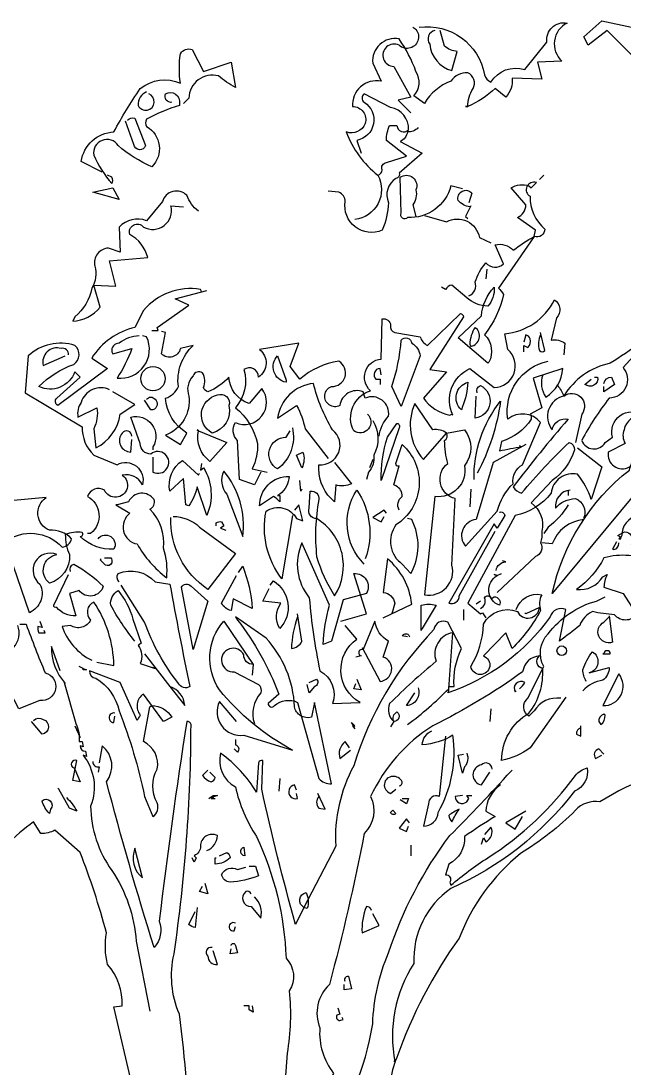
# Model space of a CAD drawing. Header units: metres. Extents: x 368 to 3789, y -155 to 1148.
# Drawn here: x 1738.68 to 1744.25, y 546.52 to 556.19 of the extents above; entities that cross this region are included whole.
import ezdxf

# ---------------------------------------------------------------- set-up
doc = ezdxf.new("R2010")
doc.units = ezdxf.units.M

# ---------------------------------------------------------------- blocks, each defined once
blk = doc.blocks.new('A$C700F2951')
at = {"color": 74}
for points in [[(2397.3, 3886.8), (2345.2, 3938.9), (2304.4, 3907.2), (2295.3, 3925.3), (2333.9, 3959.3), (2460.8, 3932.1, 0.117401)], [(1941.8, 3945.7, -0.4021), (2082.3, 3843.7, 0.236053), (2095.9, 3827.8, -0.350769), (2168.4, 3855), (2216, 3914, -0.513931), (2259.1, 3954.8, 0.519897), (2247.7, 3873.2), (2195.6, 3870.9), (2204.7, 3834.6), (2141.2, 3836.9, -0.233566), (2127.6, 3796.1), (2105, 3814.2, -0.081039), (2046, 3775.7), (2041.5, 3775.7), (2046, 3775.7, -0.147995), (2057.4, 3814.2, 0.442368), (2046, 3848.2, 0.265564), (2009.8, 3830.1, 0.169403), (1953.1, 3782.5), (1930.4, 3798.4, 0.349014), (1935, 3850.5, 0.066803), (1898.7, 3920.8, 0.501038), (1842.1, 3868.6), (1860.2, 3830.1, 0.492294), (1799, 3775.7, -0.5), (1826.2, 3739.4, -0.4142), (1785.4, 3721.3, 0.138321), (1853.4, 3628.4, -0.529709), (1803.5, 3533.2)], [(1928.2, 3945.7), (1932.7, 3943.4, -1.00415), (1898.7, 3907.2, 1.247116), (1887.4, 3861.8), (1923.6, 3796.1), (1896.5, 3789.3), (1923.6, 3762.1)], [(1975.8, 3938.9, 0.54657), (1964.4, 3909.4, 0.310577), (2012, 3852.8), (2023.4, 3893.6, -0.131805), (1996.2, 3904.9), (1987.1, 3938.9)], [(1261.9, 3635.2), (1216.6, 3657.9, -0.357925), (1286.8, 3721.3, -0.02861), (1343.5, 3814.2, -0.284912), (1429.6, 3825.6, -0.072906), (1429.6, 3889, -0.350769), (1454.5, 3898.1), (1479.4, 3850.5), (1538.4, 3870.9), (1547.4, 3816.5, -0.042465), (1511.2, 3841.4, 0.482147), (1447.7, 3793.8), (1436.4, 3782.5)], [(1411.5, 3784.8, -0.618027), (1397.9, 3802.9, -0.649872), (1427.3, 3782.5), (1427.3, 3778, 0.048447), (1357.1, 3748.5, 0.291199), (1357.1, 3732.6, -0.493149), (1368.4, 3646.5, -0.073044), (1295.9, 3691.9, 0.819794), (1243.7, 3671.5, 0.07692), (1282.3, 3610.3, 0.333328), (1282.3, 3623.9), (1273.2, 3628.4)], [(1357.1, 3807.4, 0.326447), (1338.9, 3778, 1.475342), (1361.6, 3802.9)], [(1853.4, 3628.4, 0.333328), (1862.5, 3639.7, -0.5), (1871.5, 3655.6), (1914.6, 3669.2), (1871.5, 3703.2, -0.099014), (1878.3, 3734.9), (1894.2, 3734.9, 0.663971), (1919.1, 3725.9, 0.376755), (1880.6, 3773.4), (1823.9, 3802.9, 0.5), (1823.9, 3784.8, -0.682281), (1808.1, 3703.2), (1817.1, 3676)], [(1316.3, 3746.2, -0.302765), (1332.1, 3750.8), (1354.8, 3691.9, -0.816528), (1329.9, 3694.1), (1311.7, 3744)], [(1939.5, 3730.4, -0.243835), (1916.8, 3721.3, -0.263626), (1901, 3700.9), (1948.6, 3676), (1898.7, 3632.9, -0.535172), (1891.9, 3621.6, 0.371796), (1876.1, 3569.5, -0.090164), (1862.5, 3510.5, -0.594772), (1783.1, 3571.7, 0.312363), (1769.5, 3592.1), (1746.9, 3594.4)], [(2034.7, 3598.9), (2009.8, 3605.7, -0.35936), (1916.8, 3537.7, -0.872879), (1903.3, 3546.8), (1901, 3623.9, -0.762802), (1935, 3596.7, -0.205246), (1928.2, 3564.9), (1935, 3540)], [(1468.1, 3551.3, -0.140045), (1443.2, 3585.3, 0.57489), (1391.1, 3571.7), (1357.1, 3530.9, 0.29335), (1298.1, 3517.3), (1300.4, 3463), (1275.5, 3472, 0.477875), (1246, 3433.5, -0.21463), (1239.2, 3385.9, -0.178345), (1203, 3324.7), (1198.4, 3315.6, 0.217789), (1257.3, 3345.1), (1243.7, 3392.7), (1291.3, 3390.4), (1277.7, 3444.8), (1359.3, 3451.6, 0.213028), (1320.8, 3501.5, -0.817993), (1350.3, 3517.3, 0.658905), (1409.2, 3562.7), (1436.4, 3560.4)], [(2048.3, 3370, 0.4142), (2061.9, 3399.5, -0.085083), (2084.6, 3440.3, 0.409286), (2123.1, 3438), (2105, 3478.8, -0.286789), (2143.5, 3467.5, -0.035156), (2188.8, 3497), (2191.1, 3510.5), (2152.5, 3537.7, 0.308105), (2170.7, 3564.9), (2138.9, 3601.2, -0.220123), (2177.5, 3605.7), (2182, 3601.2), (2193.3, 3612.5, 0.907883), (2179.7, 3583.1, 0.222046), (2211.5, 3512.8, -0.523941), (2188.8, 3497), (2111.8, 3385.9, -0.099014), (2123.1, 3372.3, -0.106323), (2082.3, 3286.2, -0.326889), (2091.4, 3227.3), (2089.1, 3225), (2025.6, 3279.4), (2075.5, 3327, -0.165176), (2102.7, 3388.2, -0.200851), (2089.1, 3347.4, -0.173203), (2043.8, 3365.5), (2012, 3392.7, 0.236053), (1998.4, 3383.6), (1989.4, 3388.2)], [(2050.6, 3560.4, -0.178345), (2025.6, 3574, -0.817993), (2055.1, 3589.9), (2048.3, 3569.5)], [(1953.1, 3542.3), (2000.7, 3528.7, -0.510468), (2071, 3494.7), (2095.9, 3483.4)], [(1474.9, 3379.1), (1472.6, 3383.6, 0.262833), (1350.3, 3338.3), (1332.1, 3302, 0.194489), (1239.2, 3236.3), (1273.2, 3213.7), (1166.7, 3134.3, -0.535172), (1164.4, 3150.2), (1214.3, 3195.5), (1203, 3206.9, -0.445358), (1125.9, 3175.1, -0.112671), (1200.7, 3222.7, 0.498764), (1203, 3263.5, 0.269211), (1103.2, 3240.9), (1096.4, 3161.5), (1218.8, 3089, 0.212448), (1243.7, 3027.8), (1293.6, 3007.4, -0.669449), (1348, 2964.4, 0.362045), (1304.9, 2984.8, -1.319412), (1266.4, 2953, 0.480621), (1230.1, 2939.4, -0.538818), (1236.9, 2860.1), (1230.1, 2860.1)], [(1830.7, 3116.2, -0.931778), (1801.3, 3079.9, -0.45929), (1837.5, 3166.1, -0.660172), (1860.2, 3234.1), (1862.5, 3320.2, -0.442368), (1880.6, 3306.6, 0.4142), (1889.7, 3290.7), (1944, 3281.6, 0.219635), (1959.9, 3263.5), (2030.2, 3331.5, -0.333328), (2037, 3324.7), (1964.4, 3211.4), (2000.7, 3206.9), (1950.8, 3150.2, 0.188675), (2007.5, 3113.9), (2012, 3116.2), (2014.3, 3113.9, -0.420059), (2050.6, 3213.7), (2102.7, 3172.9, 0.685608), (2132.1, 3254.5), (2125.4, 3288.4, 0.263565), (2231.9, 3361, -0.49028), (2236.4, 3322.4), (2225.1, 3274.9, -0.205246), (2254.5, 3268.1), (2252.3, 3243.1)], [(2052.8, 3261.3, 0.659393), (2061.9, 3302, 0.139038), (2050.6, 3265.8), (2052.8, 3261.3)], [(2476.6, 3315.6, -0.032425), (2352, 3225, 0.210526), (2252.3, 3154.7, 0.557053), (2227.3, 3082.2, -0.431534), (2261.3, 3104.9, 0.015289), (2143.5, 2959.8, 0.162277), (2161.6, 2946.2, -0.030579), (2263.6, 3055, -0.355026), (2274.9, 3039.2, -0.161758), (2227.3, 2973.4), (2182, 2925.8, -0.32045), (2204.7, 2864.6, -0.099014), (2202.4, 2839.7, -0.46698), (2191.1, 2810.3), (2109.5, 2733.2)], [(1341.2, 3283.9, 0.162277), (1298.1, 3268.1, 0.463791), (1282.3, 3249.9), (1284.5, 3245.4), (1325.3, 3256.7, -0.058853), (1293.6, 3193.3, 0.588898), (1357.1, 3281.6), (1348, 3283.9)], [(1601.8, 2991.6), (1588.2, 2964.4), (1556.5, 2975.7), (1552, 3059.5, -0.355026), (1547.4, 3098.1, 0.788391), (1604.1, 3170.6), (1576.9, 3138.9, -0.312881), (1533.8, 3195.5, -0.116058), (1488.5, 3163.8, -0.265564), (1479.4, 3172.9, 0.226822), (1477.2, 3204.6, 0.49527), (1456.8, 3197.8, 0.295303), (1447.7, 3154.7, -0.346893), (1397.9, 3070.9), (1429.6, 3050.5), (1443.2, 3075.4, -0.244461), (1397.9, 3150.2, 0.215332), (1425.1, 3175.1, -0.236053), (1456.8, 3263.5), (1429.6, 3256.7, -0.59729), (1388.8, 3245.4), (1397.9, 3290.7), (1388.8, 3293)], [(1903.3, 3132.1), (1882.9, 3175.1, 0.065445), (1903.3, 3274.9, -0.659393), (1925.9, 3268.1, -0.236053), (1944, 3240.9), (1903.3, 3132.1)], [(2166.1, 3249.9), (2166.1, 3263.5), (2175.2, 3259, 0.302765), (2179.7, 3277.1, 0.265564), (2170.7, 3286.2), (2166.1, 3270.3)], [(2202.4, 3286.2, 0.195877), (2200.1, 3252.2, 0.4142), (2211.5, 3252.2), (2202.4, 3290.7)], [(2451.7, 3295.2), (2379.2, 3215.9, -0.63649), (2349.7, 3150.2, 0.04776), (2290.8, 3059.5, 0.639832), (2340.7, 3055), (2356.5, 3066.3, -0.689148), (2422.2, 3113.9, 0.369919), (2381.4, 3082.2, 0.225418), (2383.7, 3052.8), (2347.5, 3034.6, 0.638885), (2392.8, 3002.9, -0.813461), (2401.8, 2941.7), (2227.3, 2730.9, -0.173706), (2392.8, 2996.1, -0.490295), (2481.2, 3039.2), (2460.8, 3002.9, -0.489075), (2481.2, 2966.6), (2571.8, 2980.2), (2583.1, 2968.9)], [(1189.4, 3243.1, 0.541687), (1173.5, 3256.7, 0.576218), (1135, 3220.5), (1182.6, 3240.9)], [(1855.7, 3068.6, -0.149368), (1876.1, 3111.7, 0.589905), (1826.2, 3150.2), (1821.7, 3163.8, 0.490158), (1771.8, 3134.3, -1.060547), (1753.7, 3175.1, 0.776093), (1769.5, 3229.5, 0.142365), (1685.7, 3191), (1665.3, 3218.2), (1683.4, 3268.1), (1599.6, 3254.5, -0.50354), (1597.3, 3195.5, 0.628937), (1565.6, 3211.4, -0.265564), (1547.4, 3129.8, -0.169571), (1595, 3052.8, -0.119873), (1583.7, 2998.4), (1615.4, 2991.6)], [(1656.2, 3188.7), (1656.2, 3184.2, -0.602081), (1638.1, 3240.9), (1656.2, 3188.7)], [(1860.2, 3200.1), (1857.9, 3213.7, 0.663971), (1848.9, 3191), (1857.9, 3191), (1857.9, 3179.7)], [(2170.7, 3050.5), (2100.4, 3012), (2064.2, 2889.6, 0.621735), (2041.5, 2832.9), (2109.5, 2907.7, -0.145264), (2143.5, 2966.6, -0.318115), (2163.9, 3007.4), (2202.4, 3098.1, 0.4142), (2132.1, 3104.9, -0.3983), (2218.3, 3229.5)], [(2206.9, 3200.1, 0.240036), (2213.7, 3152.5, 0.2379), (2250, 3213.7), (2186.5, 3193.3), (2204.7, 3129.8), (2179.7, 3116.2, -0.236053), (2182, 3104.9, -0.178345), (2118.6, 3057.3), (2114, 3036.9, -0.026764), (2161.6, 3046), (2157.1, 3048.2)], [(2318, 3195.5), (2324.8, 3195.5, -0.707504), (2297.6, 3179.7), (2311.2, 3191)], [(2338.4, 3181.9, -0.380188), (2354.3, 3195.5), (2361, 3179.7), (2338.4, 3163.8), (2338.4, 3175.1)], [(1277.7, 3168.3, 0.456619), (1216.6, 3141.1, 0.205246), (1209.8, 3109.4), (1250.5, 3129.8, -0.146759), (1243.7, 3084.5), (1248.3, 3043.7, 0.245285), (1300.4, 3116.2), (1332.1, 3136.6), (1284.5, 3163.8)], [(1760.5, 3012), (1796.7, 2966.6, -0.204086), (1762.7, 2964.4), (1760.5, 2928.1, -0.226822), (1726.5, 2998.4), (1726.5, 3007.4, 0.749039), (1755.9, 3082.2, -0.077942), (1715.1, 3181.9, 0.34404), (1638.1, 3107.1), (1678.9, 3134.3, -0.080353), (1697, 3084.5), (1746.9, 3021)], [(2032.4, 3125.3, -0.592255), (2046, 3184.2, -0.099731), (2034.7, 3132.1), (2032.4, 3125.3)], [(2066.4, 3161.5, -0.4142), (2073.2, 3177.4, -0.738571), (2061.9, 3107.1), (2064.2, 3154.7)], [(2238.7, 3177.4, -0.062256), (2252.3, 3154.7, -0.882339), (2290.8, 3116.2), (2277.2, 3055)], [(1357.1, 3147.9, -0.5), (1375.2, 3147.9, -0.582718), (1370.7, 3125.3), (1366.1, 3125.3), (1352.5, 3145.7)], [(1508.9, 3157, -0.630219), (1533.8, 3134.3, -0.40654), (1497.6, 3075.4, -0.689621), (1508.9, 3157)], [(2000.7, 3075.4), (2039.2, 3082.2, -0.352936), (2039.2, 3005.2, -0.5103), (1975.8, 2939.4), (1953.1, 2728.7, 0.554825), (2012, 2792.1), (2018.8, 2934.9, -0.628204), (2003, 3009.7, -0.044617), (1996.2, 3059.5, 0.4142), (2000.7, 3075.4, 0.205246), (1971.2, 3082.2), (1932.7, 3138.9, 0.298126), (1950.8, 3018.8), (2000.7, 3075.4)], [(2059.6, 2975.7, -0.174072), (2116.3, 3143.4, -0.088486), (2066.4, 2989.3)], [(1370.7, 3023.3), (1370.7, 2991.6, 1.877945), (1366.1, 3030.1, -0.4142), (1343.5, 3052.8), (1323.1, 3109.4, -0.674286), (1370.7, 3046), (1370.7, 3039.2)], [(1842.1, 3102.6, -0.272202), (1844.3, 3027.8, -0.236053), (1833, 2991.6), (1828.5, 2975.7)], [(1325.3, 3068.6, 0.741867), (1304.9, 3075.4, 0.6409), (1323.1, 3034.6), (1325.3, 3061.8)], [(1468.1, 3079.9), (1529.3, 3055), (1493, 3014.2, -0.284134), (1468.1, 3079.9), (1465.8, 3082.2), (1468.1, 3079.9)], [(1669.8, 3086.7, -0.297256), (1638.1, 2998.4, -0.782791), (1656.2, 3066.3), (1665.3, 3079.9)], [(1860.2, 2973.4, -0.079437), (1873.8, 3066.3), (1894.2, 3095.8, -0.618027), (1898.7, 3086.7), (1860.2, 2973.4)], [(1690.2, 3000.6), (1678.9, 3027.8), (1692.5, 3034.6, -0.195877), (1690.2, 3000.6)], [(1898.7, 2910, -0.35614), (1905.5, 2939.4, 0.302765), (1891.9, 2962.1), (1887.4, 2964.4), (1898.7, 3005.2, -0.618027), (1891.9, 3009.7), (1905.5, 3050.5, -0.499023), (1891.9, 2878.2, 0.420273), (1905.5, 2794.4), (1923.6, 2774, 0.254562), (1925.9, 2889.6), (1916.8, 2891.8)], [(2281.7, 3043.7), (2333.9, 3002.9), (2311.2, 2932.6, 0.096893), (2281.7, 2987, 0.449585), (2225.1, 2946.2, -0.175735), (2148, 2898.6), (2046, 2710.5), (2073.2, 2687.9), (2077.8, 2690.1), (2084.6, 2678.8)], [(1474.9, 3009.7), (1472.6, 2996.1), (1479.4, 3000.6, -0.242218), (1486.2, 2898.6), (1465.8, 2959.8, -0.092926), (1447.7, 2919), (1440.9, 2921.3), (1436.4, 2978), (1406.9, 2950.8, -0.309006), (1434.1, 3016.5), (1468.1, 2984.8), (1470.4, 2989.3)], [(1522.5, 2993.8, 0.305054), (1529.3, 2944), (1563.3, 2853.3, 0.208984), (1522.5, 2993.8)], [(1642.6, 2944), (1638.1, 2941.7), (1642.6, 2941.7), (1642.6, 2928.1, 0.099014), (1629, 2939.4), (1599.6, 2919, -0.428558), (1663, 2982.5, -0.211655), (1642.6, 2944)], [(1252.8, 2848.8, -0.923187), (1286.8, 2826.1, -0.205933), (1214.3, 2853.3, 0.618027), (1218.8, 2862.4, 0.123093), (1182.6, 2857.8, 0.111496), (1191.6, 2814.8, -0.361099), (1148.6, 2753.6, -0.656662), (1164.4, 2814.8, 0.887543), (1128.2, 2751.3, -0.427811), (1105.5, 2690.1), (1071.5, 2789.9, 0.077148), (974.1, 2846.5), (974.1, 2851), (962.7, 2851), (1053.4, 2842, -0.386002), (1175.8, 2830.6, 0.310577), (1196.2, 2848.8, 0.21463), (1148.6, 2866.9, -0.608597), (1141.8, 2937.2), (1071.5, 2930.4, 0.236053), (1044.3, 2948.5), (1033, 2944)], [(1293.6, 2921.3), (1291.3, 2921.3), (1320.8, 2903.2, 0.643906), (1336.7, 2837.4, 0.101837), (1400.1, 2764.9, 0.105927), (1393.3, 2828.4, 0.22554), (1363.9, 2912.2, 0.4142), (1372.9, 2932.6, 0.580322), (1318.5, 2928.1), (1293.6, 2921.3)], [(1721.9, 2891.8, -0.523941), (1706.1, 2914.5), (1708.3, 2950.8, -0.5), (1726.5, 2932.6, 0.072708), (1721.9, 2810.3, 0.077194), (1760.5, 2726.4, 0.423996), (1721.9, 2891.8)], [(1823.9, 2794.4, -0.356445), (1808.1, 2953, -0.241074), (1826.2, 2805.7)], [(2265.9, 2953, 0.4142), (2234.1, 2914.5, -0.198578), (2277.2, 2934.9, -0.4142), (2295.3, 2894.1), (2295.3, 2889.6, 0.297668), (2227.3, 2837.4), (2204.7, 2839.7)], [(1669.8, 2898.6), (1647.2, 2762.7, -0.216599), (1613.2, 2907.7, -0.447189), (1678.9, 2891.8), (1692.5, 2887.3), (1683.4, 2921.3), (1674.4, 2910)], [(2261.3, 2921.3, -0.109482), (2218.3, 2873.7), (2209.2, 2860.1)], [(2114, 2905.4, -0.535172), (2125.4, 2898.6), (2109.5, 2871.4), (2102.7, 2880.5), (2005.2, 2710.5, 0.523941), (2027.9, 2726.4), (2105, 2864.6)], [(2379.2, 2862.4, -0.632065), (2397.3, 2844.2), (2397.3, 2835.2), (2424.5, 2871.4, -0.680847), (2433.6, 2851), (2426.8, 2817.1, 0.580322), (2458.5, 2873.7, 0.820084), (2376.9, 2855.6), (2374.6, 2851), (2367.8, 2855.6), (2379.2, 2862.4)], [(1413.7, 2896.4, -0.195694), (1470.4, 2873.7), (1547.4, 2817.1), (1488.5, 2740, -0.258652), (1409.2, 2894.1)], [(1506.6, 2876), (1506.6, 2882.8, -0.236053), (1518, 2885), (1522.5, 2876), (1515.7, 2871.4), (1527, 2866.9)], [(1774.1, 2672), (1828.5, 2687.9), (1801.3, 2774, -0.618027), (1828.5, 2730.9), (1778.6, 2717.3), (1753.7, 2628.9), (1735.5, 2622.1, -0.048447), (1749.1, 2706), (1690.2, 2839.7, 0.283707), (1706.1, 2721.9, 0.030441), (1728.7, 2565.5, -0.369919), (1755.9, 2495.2), (1814.9, 2497.5, -0.550293), (1808.1, 2633.5), (1783.1, 2662.9)], [(2365.6, 2842), (2356.5, 2826.1, 0.45993), (2370.1, 2837.4), (2370.1, 2839.7)], [(1266.4, 2808), (1280, 2808, -0.236053), (1282.3, 2796.7, -0.4142), (1268.7, 2792.1), (1257.3, 2803.5), (1259.6, 2805.7)], [(1193.9, 2778.5, -0.4142), (1200.7, 2794.4, -0.068741), (1264.1, 2746.8, -0.613083), (1212, 2737.7), (1191.6, 2730.9), (1205.2, 2683.3, -0.248093), (1164.4, 2701.5, -0.618027), (1157.6, 2706), (1189.4, 2771.7)], [(1554.2, 2776.3), (1563.3, 2789.9, -0.071396), (1583.7, 2699.2), (1542.9, 2719.6), (1538.4, 2694.7, -0.236053), (1518, 2710.5), (1549.7, 2769.5)], [(1864.7, 2678.8), (1925.9, 2708.3, 0.194931), (1873.8, 2805.7), (1864.7, 2733.2, -0.335129), (1889.7, 2710.5), (1882.9, 2687.9), (1885.1, 2692.4)], [(2107.2, 2780.8, -0.368179), (2127.6, 2798.9), (2120.8, 2801.2)], [(1298.1, 2755.9, -0.369919), (1295.9, 2774, -0.322647), (1375.2, 2755.9), (1406.9, 2751.3, 0.00798), (1450, 2531.5, -0.4142), (1425.1, 2538.3, -0.077515), (1352.5, 2669.7), (1302.7, 2749.1)], [(2073.2, 2699.2, 0.4142), (2082.3, 2721.9, -0.819794), (2095.9, 2719.6), (2102.7, 2724.1, -0.566177), (2114, 2706, -0.644958), (2109.5, 2769.5), (2102.7, 2771.7), (2109.5, 2769.5), (2118.6, 2774)], [(1456.8, 2610.8), (1431.9, 2744.5, -0.561981), (1452.3, 2746.8), (1488.5, 2715.1), (1456.8, 2610.8)], [(1622.2, 2749.1), (1629, 2758.1, -0.480316), (1642.6, 2656.1, -0.290115), (1644.9, 2710.5), (1606.4, 2715.1), (1620, 2742.3)], [(1332.1, 2628.9, -0.047333), (1280, 2706, -0.291199), (1295.9, 2737.7, -0.104111), (1327.6, 2676.5), (1345.7, 2624.4), (1338.9, 2619.9, -0.257767), (1343.5, 2581.4), (1375.2, 2570), (1370.7, 2572.3)], [(2150.3, 2696.9, -0.384506), (2204.7, 2728.7, 0.195877), (2202.4, 2694.7, -0.073074), (2141.2, 2613.1), (2127.6, 2647.1), (2080, 2597.2, -1.743393), (2052.8, 2574.6, 0.124786), (2080, 2665.2, -0.390579), (2152.5, 2692.4, 0.76149), (2200.1, 2701.5), (2170.7, 2687.9), (2168.4, 2690.1)], [(2245.5, 2506.6, 0.295853), (2188.8, 2479.4), (2177.5, 2468, -0.531342), (2175.2, 2506.6), (2209.2, 2574.6, -0.321411), (2218.3, 2644.8, -0.165146), (2322.5, 2715.1), (2340.7, 2724.1)], [(1250.5, 2583.6), (1286.8, 2576.8, 0.145935), (1243.7, 2712.8, 0.523941), (1236.9, 2674.3, -0.45993), (1193.9, 2662.9), (1175.8, 2660.7, 0.199142), (1239.2, 2588.2)], [(1948.6, 2656.1), (1946.3, 2651.6), (1946.3, 2706, -0.145767), (1978, 2706), (1948.6, 2656.1)], [(1552, 2674.3, -0.076447), (1640.4, 2515.6), (1617.7, 2495.2, 0.704712), (1631.3, 2490.7, -0.30159), (1681.1, 2497.5), (1726.5, 2334.3, 0.21463), (1753.7, 2323), (1717.4, 2497.5), (1710.6, 2465.8, -0.445358), (1674.4, 2488.4, 0.17659), (1613.2, 2635.7), (1547.4, 2681.1), (1552, 2674.3)], [(1681.1, 2681.1, 0.077118), (1667.6, 2613.1, 0.267303), (1690.2, 2628.9), (1681.1, 2687.9)], [(2349.7, 2683.3), (2356.5, 2626.7, -0.940643), (2338.4, 2669.7), (2349.7, 2681.1)], [(1085.1, 2665.2), (1098.7, 2665.2, 0.014771), (1139.5, 2561, -0.94693), (1128.2, 2502), (1082.8, 2483.9, 0.033691), (1053.4, 2533.8, -0.489075), (989.9, 2572.3, 0.024368), (1071.5, 2615.3, 0.28447), (1080.6, 2662.9)], [(1128.2, 2672), (1132.7, 2658.4), (1123.6, 2660.7, 0.162277), (1125.9, 2647.1), (1139.5, 2647.1), (1137.2, 2651.6)], [(1549.7, 2456.7), (1513.4, 2499.8, 0.598862), (1565.6, 2427.2), (1669.8, 2395.5, -0.099014), (1513.4, 2524.7, -0.340195), (1522.5, 2672), (1586, 2579.1), (1583.7, 2556.4)], [(1819.4, 2615.3), (1857.9, 2542.8, 0.819794), (1864.7, 2595), (1876.1, 2628.9, -0.236053), (1846.6, 2672), (1821.7, 2610.8, 1), (1817.1, 2597.2), (1805.8, 2595)], [(1916.8, 2449.9, 0.04184), (2005.2, 2527), (2014.3, 2647.1, 0.468109), (1978, 2585.9, 0.018356), (1878.3, 2495.2, 0.326645), (1887.4, 2456.7, -0.4142), (1894.2, 2477.1, -0.741867), (1887.4, 2456.7), (1880.6, 2445.4)], [(1916.8, 2638), (1905.5, 2640.3, -0.489075), (1919.1, 2642.5), (1921.4, 2638)], [(1586, 2579.1, -0.449051), (1565.6, 2599.5, 1.901016), (1545.2, 2563.2), (1597.3, 2536, -0.302765), (1601.8, 2517.9, 0.271484), (1588.2, 2452.2)], [(2299.9, 2542.8, -0.108093), (2293.1, 2567.8, -0.070297), (2313.5, 2606.3, -0.669678), (2306.7, 2561), (2349.7, 2572.3, -0.21463), (2336.1, 2545.1, 0.18692), (2293.1, 2522.4)], [(2338.4, 2601.8), (2352, 2601.8, 1), (2338.4, 2601.8), (2336.1, 2601.8), (2338.4, 2601.8)], [(1352.5, 2601.8), (1406.9, 2531.5), (1438.7, 2490.7, 0.315536), (1406.9, 2531.5)], [(1706.1, 2540.6), (1721.9, 2547.4, -0.548935), (1717.4, 2531.5), (1706.1, 2517.9), (1701.5, 2536)], [(2157.1, 2527, 0.099014), (2168.4, 2540.6, 0.777771), (2148, 2520.2), (2150.3, 2522.4)], [(2336.1, 2490.7, 0.646576), (2370.1, 2558.7), (2336.1, 2490.7)], [(1939.5, 2529.2, -0.507782), (1914.6, 2490.7), (1932.7, 2517.9)], [(1289.1, 2474.8, 0.632828), (1277.7, 2461.2, 0.4142), (1286.8, 2454.4), (1289.1, 2468)], [(2338.4, 2472.6, 0.355026), (2327.1, 2456.7), (2331.6, 2449.9, 0.226822), (2340.7, 2470.3), (2338.4, 2472.6)], [(1114.6, 2459, -0.343094), (1135, 2461.2, -0.795502), (1132.7, 2429.5), (1110, 2456.7)], [(1998.4, 2425), (1984.8, 2295.8, 0.580322), (1962.2, 2279.9), (1950.8, 2232.3, 0.4142), (1982.6, 2261.8, 0.166153), (2014.3, 2427.2, -0.124161), (1948.6, 2406.8, -0.300507), (1969, 2436.3)], [(2288.5, 2443.1, 0.386597), (2279.5, 2429.5), (2288.5, 2425), (2288.5, 2447.6)], [(1547.4, 2418.2), (1547.4, 2406.8, -0.566177), (1552, 2391), (1545.2, 2397.8)], [(1792.2, 2400), (1783.1, 2413.6, 0.32045), (1771.8, 2377.4), (1794.5, 2395.5)], [(2043.8, 2388.7, -0.292984), (2039.2, 2359.3), (2034.7, 2345.7), (2025.6, 2384.2), (2037, 2386.4)], [(2338.4, 2386.4), (2327.1, 2397.8, 0.535172), (2320.3, 2377.4), (2333.9, 2384.2)], [(1203, 2354.7), (1214.3, 2327.5), (1198.4, 2329.8), (1207.5, 2372.9, 1), (1200.7, 2357), (1203, 2354.7)], [(1241.5, 2370.6, 0.45993), (1255.1, 2359.3), (1252.8, 2347.9)], [(2098.2, 2354.7, 0.663971), (2075.5, 2363.8, 0.84346), (2075.5, 2320.7), (2093.6, 2347.9)], [(1488.5, 2352.5), (1477.2, 2341.1, 0.162277), (1495.3, 2327.5, 0.265564), (1504.4, 2336.6), (1493, 2347.9)], [(1898.7, 2318.5, 0.4142), (1905.5, 2327.5, 0.302765), (1885.1, 2338.9, 0.867294), (1880.6, 2302.6), (1891.9, 2311.7)], [(1184.8, 2293.5, -0.089432), (1207.5, 2264.1), (1191.6, 2270.9), (1169, 2311.7), (1166.7, 2313.9)], [(1678.9, 2309.4), (1674.4, 2320.7, 1.044418), (1681.1, 2291.3), (1678.9, 2302.6)], [(1726.5, 2295.8, 0.388977), (1726.5, 2270.9), (1740.1, 2268.6), (1724.2, 2302.6)], [(2034.7, 2298.1), (2018.8, 2295.8, 0.630219), (2043.8, 2284.5), (2048.3, 2291.3), (2043.8, 2298.1), (2055.1, 2298.1)], [(1148.6, 2259.5, -0.135742), (1132.7, 2286.7, -0.947861), (1150.8, 2268.6), (1148.6, 2259.5)], [(2027.9, 2268.6, 0.062256), (2005.2, 2255, 0.133911), (2012, 2241.4, -0.040466), (2027.9, 2268.6)], [(1885.1, 2266.3), (1891.9, 2259.5, -0.618027), (1880.6, 2261.8), (1885.1, 2266.3)], [(2075.5, 2193.8), (2080, 2207.4), (2084.6, 2198.3, 0.4142), (2095.9, 2230.1), (2082.3, 2214.2)], [(1486.2, 2180.2, 0.310577), (1508.9, 2211.9, 0.566177), (1472.6, 2189.3, -0.312363), (1459, 2168.9), (1463.6, 2164.3), (1459, 2155.3), (1454.5, 2164.3)], [(1332.1, 2184.7, 0.337173), (1348, 2121.3), (1332.1, 2184.7)], [(1567.8, 2168.9, -0.867294), (1565.6, 2187), (1567.8, 2168.9)], [(1513.4, 2168.9), (1529.3, 2175.7, -0.236053), (1536.1, 2164.3, -0.199295), (1504.4, 2150.8), (1504.4, 2164.3), (1506.6, 2164.3)], [(1576.9, 2146.2), (1590.5, 2146.2), (1597.3, 2125.8, -0.078461), (1536.1, 2112.2, -0.336868), (1518, 2128.1, -0.442368), (1552, 2139.4), (1570.1, 2144)], [(1581.4, 2087.3, 0.4142), (1570.1, 2091.8, 0.749268), (1581.4, 2060.1), (1601.8, 2035.2, 0.276978), (1588.2, 2080.5)], [(1465.8, 2057.8), (1461.3, 2014.8, -0.133911), (1447.7, 2021.6), (1461.3, 2048.8)], [(1839.8, 2051, 0.343094), (1828.5, 2060.1, 0.112915), (1819.4, 2003.4), (1855.7, 2019.3), (1842.1, 2044.2)], [(1547.4, 2023.8, 1.580185), (1545.2, 2008), (1547.4, 2017)], [(1538.4, 1976.2, -1), (1547.4, 1976.2), (1552, 1960.4), (1536.1, 1958.1), (1538.4, 1969.4)], [(1497.6, 1971.7, 0.804886), (1488.5, 1953.6, 0.455139), (1508.9, 1935.4), (1499.8, 1964.9)], [(1783.1, 1899.2, -0.535172), (1789.9, 1910.5), (1796.7, 1883.3), (1780.9, 1881.1), (1780.9, 1892.4)], [(1767.3, 1842.5), (1771.8, 1828.9), (1765, 1826.7, 0.535172), (1771.8, 1815.3), (1778.6, 1817.6), (1776.3, 1822.1)]]:
    blk.add_lwpolyline(points, format="xyb", dxfattribs=at)
for points in [[(2209.2, 3628.4), (2200.1, 3619.3)], [(1241.5, 3592.1), (1284.5, 3601.2), (1298.1, 3576.3), (1241.5, 3592.1)], [(2052.8, 3562.7), (2041.5, 3540), (2046, 3535.5)], [(2086.8, 3426.7), (2084.6, 3406.3)], [(1368.4, 3295.2), (1382, 3295.2), (1379.7, 3302), (1447.7, 3349.6), (1418.3, 3363.2), (1486.2, 3381.4)], [(1842.1, 3018.8), (1835.3, 3000.6)], [(1690.2, 2955.3), (1687.9, 2950.8), (1685.7, 2973.4)], [(2052.8, 2955.3), (2050.6, 2916.8)], [(2261.3, 2953), (2261.3, 2941.7)], [(1871.5, 2903.2), (1867, 2910), (1842.1, 2894.1), (1860.2, 2885), (1867, 2896.4)], [(2374.6, 2851), (2370.1, 2848.8), (2374.6, 2848.8), (2374.6, 2851)], [(2037, 2696.9), (2037, 2674.3)], [(2073.2, 2715.1), (2064.2, 2708.3)], [(1221.1, 2570), (1212, 2574.6)], [(1221.1, 2570), (1227.9, 2567.8), (1221.1, 2567.8), (1221.1, 2570)], [(1808.1, 2547.4), (1817.1, 2524.7), (1801.3, 2527), (1805.8, 2538.3)], [(2095.9, 2483.9), (2093.6, 2456.7)], [(1799, 2447.6), (1803.5, 2440.8), (1796.7, 2454.4), (1803.5, 2447.6), (1801.3, 2445.4)], [(1203, 2447.6), (1214.3, 2422.7)], [(1642.6, 2334.3), (1640.4, 2307.1)], [(1499.8, 2298.1), (1508.9, 2298.1), (1490.8, 2291.3), (1499.8, 2298.1)], [(1499.8, 2298.1), (1499.8, 2293.5), (1495.3, 2291.3), (1504.4, 2291.3)], [(1905.5, 2291.3), (1919.1, 2291.3), (1914.6, 2279.9), (1901, 2289)], [(1921.4, 2239.1), (1914.6, 2248.2), (1898.7, 2227.8), (1914.6, 2221), (1919.1, 2232.3)], [(2170.7, 2264.1), (2127.6, 2239.1), (2148, 2225.5), (2163.9, 2252.7)], [(1923.6, 2191.5), (1923.6, 2168.9)], [(1481.7, 2110), (1488.5, 2087.3), (1470.4, 2091.8), (1477.2, 2103.2)], [(1583.7, 1847.1), (1586, 1833.5), (1576.9, 1838), (1576.9, 1847.1), (1565.6, 1847.1)]]:
    blk.add_lwpolyline(points, dxfattribs=at)
at = {"color": 35}
for points in [[(2444.9, 2801.2, 0.152817), (2338.4, 2808, -0.122787), (2279.5, 2740, 0.295853), (2336.1, 2767.2), (2345.2, 2771.7, 0.119873), (2338.4, 2744.5), (2379.2, 2730.9), (2408.6, 2685.6, -0.477066), (2361, 2685.6, -0.0401), (2313.5, 2692.4, 0.198517), (2286.3, 2662.9, -0.006836), (2243.2, 2628.9), (2256.8, 2696.9, 0.45993), (2222.8, 2681.1, -0.158264), (2003, 2517.9), (2005.2, 2522.4), (2005.2, 2531.5), (2016.6, 2531.5, -0.124191), (2032.4, 2613.1), (2003, 2669.7, 0.514618), (1973.5, 2653.9, 0.118927), (1801.3, 2361.5, 0.137955), (1762.7, 2189.3), (1694.7, 2057.8, -0.704712), (1699.3, 2089.6, -0.204086), (1701.5, 2055.6), (1694.7, 2057.8), (1676.6, 2021.6, -0.014694), (1604.1, 2311.7), (1606.4, 2372.9, 0.4142), (1597.3, 2368.3), (1592.8, 2304.9, 0.101822), (1515.7, 2388.7, 0.33992), (1547.4, 2316.2, 0.085938), (1592.8, 2209.7, -0.100525), (1656.2, 1949, -0.35463), (1663, 1878.8, -0.067169), (1658.5, 1745.1), (1631.3, 1377.9)], [(1452.3, 1538.8, 0.021927), (1427.3, 1828.9, -0.158203), (1416, 1958.1, 0.03566), (1452.3, 2449.9, 0.4142), (1443.2, 2456.7, 0.009659), (1384.3, 2028.4, -0.276978), (1372.9, 1971.7, -0.010941), (1270.9, 2327.5, 0.406937), (1261.9, 2404.6), (1255.1, 2368.3)], [(1171.2, 2565.5), (1153.1, 2617.6, 0.203735), (1182.6, 2538.3), (1180.3, 2540.6), (1205.2, 2452.2, -0.146759), (1212, 2413.6), (1218.8, 2413.6), (1221.1, 2402.3), (1214.3, 2404.6, 0.4142), (1225.6, 2393.2), (1227.9, 2381.9), (1221.1, 2384.2, -0.265564), (1236.9, 2275.4, 0.153046), (1282.3, 2137.2, -0.133911), (1334.4, 1985.3), (1363.9, 1835.7)], [(2256.8, 2508.8), (2179.7, 2400, -0.103516), (2118.6, 2372.9, -0.263885), (2177.5, 2474.8, 0.184021), (2206.9, 2570, -0.641693), (2200.1, 2597.2, 0.359894), (2163.9, 2563.2, -0.041519), (1971.2, 2447.6, 0.142288), (1837.5, 2295.8, -0.330444), (1823.9, 2216.5, -0.018387), (1749.1, 1892.4, 0.308121), (1728.7, 1799.5, 0.186462), (1758.2, 1702, 0.184647), (1728.7, 1543.4, 0.124985), (1842.1, 1808.5, -0.090317), (1876.1, 1960.4, -0.081436), (2007.5, 2211.9, 0.012741), (2138.9, 2350.2), (2141.2, 2352.5)], [(1368.4, 2490.7, -0.262878), (1411.5, 2465.8), (1393.3, 2456.7), (1350.3, 2515.6, 0.441696), (1343.5, 2470.3, 0.062256), (1336.7, 2459), (1300.4, 2540.6), (1234.7, 2565.5, 0.4142), (1248.3, 2549.6, -0.20488), (1298.1, 2479.4, -0.042053), (1352.5, 2295.8), (1370.7, 2252.7, 0.350769), (1379.7, 2282.2, -0.250916), (1379.7, 2354.7, 0.347351), (1350.3, 2413.6), (1363.9, 2488.4), (1368.4, 2490.7)], [(2562.8, 2375.1, 0.087677), (2329.3, 2284.5, 0.246613), (2277.2, 2266.3, -0.059418), (2159.3, 2173.4, 0.132263), (2027.9, 1992.1, 0.073013), (1894.2, 1736, 0.098373), (1880.6, 1681.6, -0.036575), (1765, 1368.9, 0.099014), (1753.7, 1285, -0.049866), (1746.9, 1149, 0.029373), (1681.1, 970, 0.029037), (1692.5, 575.6), (1701.5, 315, 0.037946), (1846, 0)], [(2109.5, 2318.5), (2116.3, 2320.7, 0.233887), (2084.6, 2264.1), (2105, 2252.7, 0.023468), (2039.2, 2209.7, -0.295303), (2005.2, 2150.8), (1998.4, 2128.1, -0.618027), (2007.5, 2112.2), (2009.8, 2105.4, -0.032013), (2089.1, 2164.3, 0.093262), (2277.2, 2341.1, -0.158417), (2302.1, 2357, -0.362045), (2274.9, 2307.1, -0.126785), (2009.8, 2098.6, 0.256363), (1930.4, 1937.7, 0.192581), (1889.7, 1726.9), (1887.4, 1729.2)], [(1327.6, 1670.3), (1286.8, 1844.8), (1304.9, 1847.1, 0.190186), (1273.2, 1935.4, -0.102509), (1270.9, 2003.4, 0.027542), (1214.3, 2175.7), (1159.9, 2223.3, -0.128769), (1130.4, 2216.5), (1114.6, 2241.4, 0.037994), (1055.6, 2191.5, -0.432571)]]:
    blk.add_lwpolyline(points, format="xyb", dxfattribs=at)
at = {"color": 74}
for centre, radius in [((1370.7, 3192.1), 26.1), ((2247.7, 2608.5), 10.2)]:
    blk.add_circle(centre, radius, dxfattribs=at)

msp = doc.modelspace()

# ---------------------------------------------------------------- block references
at = {"xscale": 0.00430364964322203, "yscale": 0.00430364964322203, "zscale": 0.00430364964322203}
msp.add_blockref('A$C700F2951', (1734.0016, 539.1497, 845.657), dxfattribs=at)

doc.saveas('drawing.dxf')
